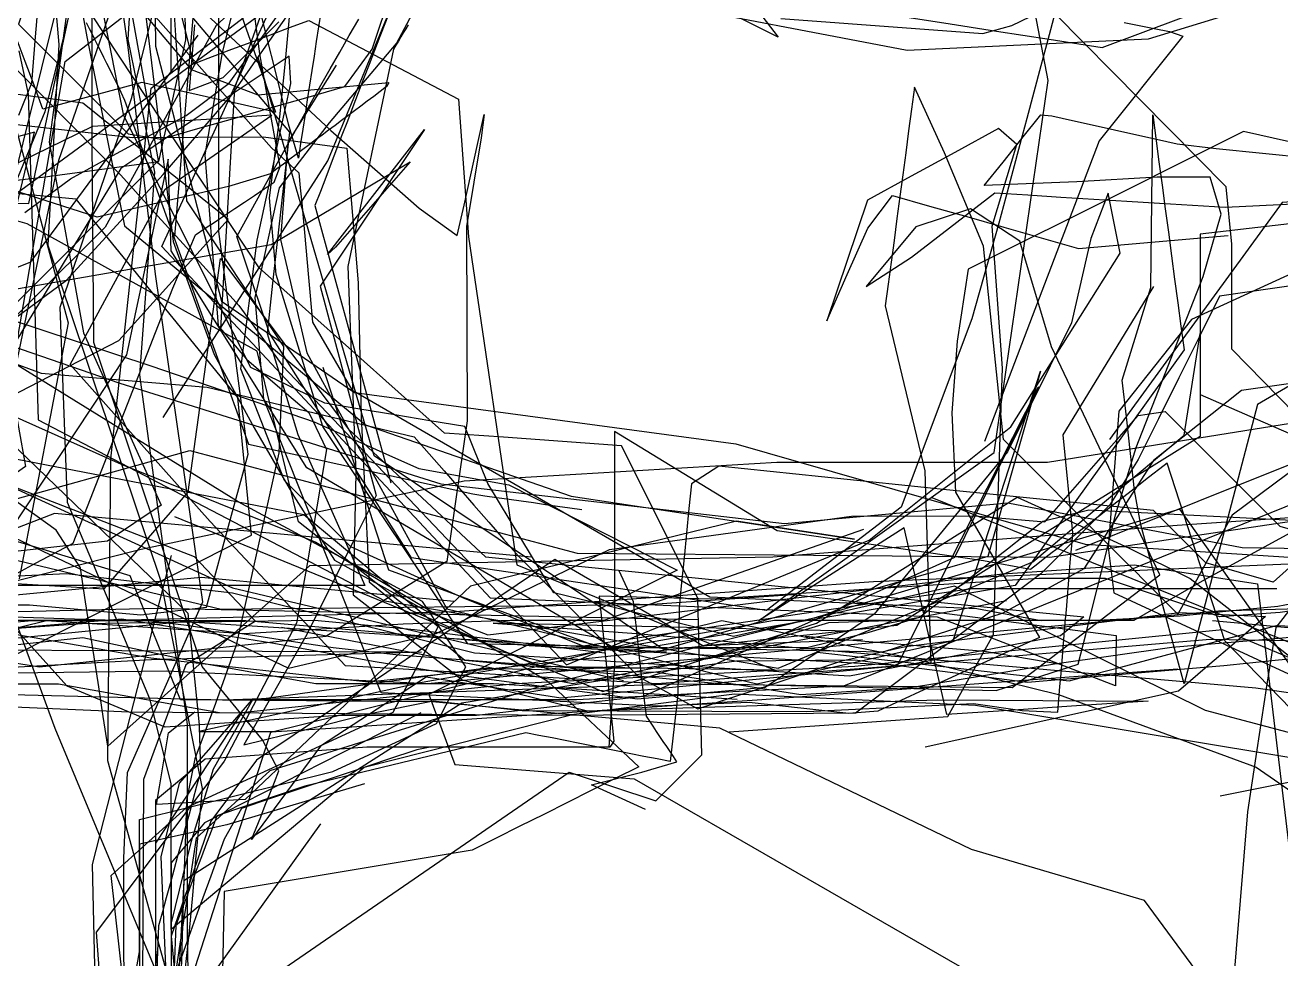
# Model space of a CAD drawing. Header units: metres. Extents: x 30 to 6769, y 117 to 5736.
# Drawn here: x 4340 to 4872, y 1715 to 2111 of the extents above; entities that cross this region are included whole.
import ezdxf

# ---------------------------------------------------------------- set-up
doc = ezdxf.new("R2010")
doc.units = ezdxf.units.M
doc.layers.add('FLOOR_0', color=1, linetype='Continuous')
doc.layers.add('FLOOR_1', color=2, linetype='Continuous')

msp = doc.modelspace()

# ---------------------------------------------------------------- linework, layer by layer
at = {"layer": 'FLOOR_0', "color": 1}
for points in [[(4299.8, 1965.24), (4316.97, 1995.02), (4326.32, 2032.44), (4454.16, 2126.35), (4595.84, 2160.73), (4535.3, 2156.67), (4333.32, 2294.81), (4169.2, 2334.73), (4102.63, 2364.95), (4095.43, 2358.54), (4088.22, 2352.14), (4081.02, 2345.73), (4073.82, 2339.33), (4066.61, 2332.92), (4059.41, 2326.52), (4052.21, 2320.11), (4003.09, 2315.06), (3805.81, 2338.18)], [(4118.2, 2362.41), (4224.71, 2363.63), (4360.19, 2284.09), (4355.15, 2166.75), (4358.83, 2146.51), (4362.51, 2126.27), (4366.19, 2106.03), (4382.18, 2026.02), (4484.28, 1941.63), (4571.47, 1911.55), (4691.47, 1893.2), (4641.47, 1900.9), (4528.74, 1873.29), (4433.34, 1783.03), (4395.69, 1780.82), (4396.96, 1788.43), (4398.22, 1796.03), (4399.49, 1803.63), (4400.76, 1811.23), (4411.88, 1820.18)], [(3666.41, 2329.53), (3842.8, 2223.66), (3928.53, 2173.05), (4116.1, 2114.6), (4150.09, 2083.96), (4254.79, 1992.77), (4322.84, 1950.86), (4380.78, 1925.06), (4463.24, 1891.95), (4561.2, 1833.25), (4600.15, 1796.89), (4590.05, 1791.84), (4579.96, 1786.79), (4569.86, 1781.74), (4559.77, 1776.69), (4549.67, 1771.64), (4539.58, 1766.59), (4529.48, 1761.54), (4424.38, 1744.07), (4421.09, 1586.84)], [(4286.8, 1925.11), (4348.54, 2074.39), (4351.48, 2086.13), (4354.41, 2097.88), (4357.34, 2109.62), (4360.28, 2121.36), (4361.73, 2148.32), (4292.65, 2289.91)], [(4164.86, 1465.77), (4301.57, 1443.4), (4415.39, 1522.53), (4407.16, 1592.22), (4394.74, 1625.8), (4392.52, 1633.58), (4390.29, 1641.36), (4388.07, 1649.13), (4385.85, 1656.91), (4383.63, 1664.69), (4381.85, 1716.23), (4381.85, 1758.19), (4383.36, 1794.4), (4415.39, 1866.76), (4395.27, 2005.46), (4383.65, 2101.66), (4375.15, 2161.12), (4375.15, 2185.84), (4392.52, 2205.53), (4492.62, 2165.52), (4601.17, 2121.97), (4713.79, 2100.34), (4816.11, 2105.17), (4916.76, 2136.1)], [(4329.18, 1986.28), (4396.49, 2053.63), (4378.58, 2153.64)], [(4435.06, 2145.54), (4423.52, 2099.35), (4416.21, 2056.11), (4418.99, 2019.9), (4421.78, 1983.68), (4433.8, 1969.53), (4447, 1958.21), (4460.2, 1946.88), (4467.7, 1931.28), (4463.66, 1907.03), (4459.62, 1882.77), (4455.05, 1857.65), (4424.39, 1799.23), (4415.34, 1787.16), (4406.29, 1775.09), (4397.24, 1763.01), (4388.19, 1750.94), (4379.14, 1738.86), (4370.09, 1726.79), (4377.72, 1623.66)], [(4829.75, 937.45), (4863.54, 1075.72), (4880.6, 1144.01), (4896.84, 1325.3), (4925.08, 1545.28), (4911.67, 1717.77), (4887.57, 1823.75), (4829.33, 1906), (4674.29, 1859.81), (4558.33, 1830.8), (4443.8, 1795.14), (4412.57, 1766.66), (4409.11, 1744.2), (4405.66, 1721.74), (4402.21, 1699.28), (4388.56, 1566.6), (4387.45, 1465.27), (4388.34, 1327.01), (4342.4, 1195.69)], [(4554.74, 1885.63), (4352.5, 1904.16), (4158.81, 1829.38)], [(4694.93, 1850.56), (4627.24, 1848.09), (4606.33, 1860.3), (4585.42, 1872.5), (4564.51, 1884.7), (4438.11, 1799.63), (4418.78, 1773.85), (4401.97, 1725.09), (4412.1, 1617.01), (4463.1, 1571.06), (4587.51, 1538.43), (4627.39, 1527.96), (4632.95, 1525.17), (4638.52, 1522.39), (4644.08, 1519.61), (4649.65, 1516.82), (4655.21, 1514.04), (4660.78, 1511.25), (4666.34, 1508.47), (4671.91, 1505.68), (4696.76, 1491.6)], [(4892.9, 1865.25), (4871.9, 1862.22), (4846.36, 1860.44), (4838.27, 1863.14), (4830.18, 1865.84), (4822.08, 1868.54), (4813.99, 1871.24), (4805.89, 1873.94), (4797.8, 1876.63), (4769.66, 1876.55), (4630.72, 1867.87), (4583.35, 1869.17), (4584.03, 1862.35), (4584.71, 1855.53), (4585.4, 1848.71), (4586.08, 1841.89), (4586.76, 1835.06), (4587.44, 1828.24), (4588.12, 1821.42), (4588.81, 1814.6), (4589.49, 1807.77), (4587.74, 1805.11), (4584.43, 1805.11), (4581.13, 1805.11), (4577.82, 1805.11), (4574.51, 1805.11), (4571.21, 1805.11), (4567.9, 1805.11), (4564.6, 1805.11), (4561.29, 1805.11), (4557.98, 1805.11), (4554.68, 1805.11), (4551.37, 1805.11), (4548.07, 1805.11), (4544.76, 1805.11), (4541.45, 1805.11), (4538.15, 1805.11), (4534.84, 1805.11), (4531.54, 1805.11), (4528.23, 1805.11), (4524.92, 1805.11), (4521.62, 1805.11), (4518.31, 1805.11), (4515.01, 1805.11), (4511.7, 1805.11), (4505.97, 1804.01), (4493.59, 1799.88), (4481.21, 1795.75), (4468.84, 1791.62), (4456.46, 1787.5), (4444.08, 1783.37), (4431.7, 1779.24), (4424.43, 1766.24), (4418.71, 1750.53), (4413, 1734.81), (4407.29, 1719.09), (4401.92, 1704.31)]]:
    msp.add_lwpolyline(points, dxfattribs=at)
at = {"layer": 'FLOOR_0', "color": 2}
for points in [[(3538.58, 2341.9), (3748.6, 2327.51), (3876.33, 2263.52), (3948.53, 2222.2), (4021.75, 2146.53), (4069.86, 2097.13), (4100.72, 2077.74), (4128.26, 2065.49), (4204.14, 2029.05), (4393.73, 1966.59), (4462.52, 1942.95), (4473.6, 1938.02), (4484.68, 1933.1), (4495.76, 1928.17), (4506.84, 1923.25), (4544.94, 1916.28), (4616.34, 1880.07), (4511.13, 1827.53), (4522.18, 1797.88), (4598.12, 1791.69), (4790.99, 1680.85)], [(4316.63, 2339.05), (4381.81, 2254.89), (4385.82, 2141.57), (4383.62, 2104.94), (4387.36, 2086.2), (4391.11, 2067.45), (4394.86, 2048.71), (4388.54, 1962.84), (4408.68, 1814.74), (4408.68, 1780.8), (4408.68, 1767.5), (4408.68, 1754.2), (4408.68, 1740.9), (4408.68, 1727.6), (4410.31, 1627.72)], [(3615.63, 2328.48), (3772.47, 2304.31), (3868.6, 2219.72), (3914.88, 2199.14), (4032.39, 2184.74), (4155.66, 2241.18), (4285.98, 2301.64), (4361.11, 2277.28), (4386.63, 2152.21), (4402.78, 2019.29), (4420.15, 1971.5), (4437.09, 1940.43), (4453.97, 1911.46), (4471.17, 1884.44), (4490.91, 1873.47), (4510.65, 1862.5), (4536.06, 1852.69), (4662.99, 1868), (4754.29, 1878.61), (4810.13, 1882.44), (4862.24, 1874.35), (4878.13, 1742.07)], [(4882.41, 1850), (4842.23, 1850.82), (4699.93, 1838.66), (4567.08, 1825.88), (4510, 1834.87), (4465.13, 1805.61), (4435.97, 1766.01), (4437.91, 1770.86), (4439.85, 1775.71), (4441.79, 1780.57), (4443.73, 1785.42), (4445.67, 1790.28), (4447.61, 1795.13), (4440.64, 1808.34), (4415.1, 1839.31), (4369.2, 1976.53), (4368.44, 2061.77), (4368.44, 2121.35), (4368.44, 2160.96)], [(4323.22, 1997.59), (4355.03, 2124.79)], [(4365.94, 2112.06), (4367.16, 2109.61), (4368.39, 2107.16), (4369.61, 2104.71), (4370.84, 2102.26), (4372.06, 2099.81), (4373.29, 2097.36), (4374.51, 2094.91), (4375.74, 2092.46), (4376.96, 2090.01), (4378.18, 2087.55), (4379.41, 2085.1), (4380.63, 2082.65), (4382.08, 2079.19), (4434.65, 1933.45), (4529.69, 1912.43), (4534.83, 1911.69), (4539.97, 1910.96), (4545.11, 1910.22), (4550.25, 1909.49), (4555.39, 1908.75), (4560.53, 1908.02), (4565.68, 1907.28), (4570.82, 1906.55), (4575.96, 1905.81)], [(4257.45, 1996.54), (4346.78, 1963.57), (4417.23, 1957.6), (4504.95, 1936.58), (4511.26, 1929.37), (4517.57, 1922.16), (4523.88, 1914.95), (4530.18, 1907.73), (4536.49, 1900.52), (4542.8, 1893.31), (4549.11, 1886.1), (4600.1, 1835.02), (4625.06, 1821.36), (4637.26, 1825.43), (4649.47, 1829.5), (4661.67, 1833.57), (4673.87, 1837.64), (4686.07, 1841.71), (4713.07, 1847.84), (4829.2, 1862.25), (4865.6, 1860.5), (4853.34, 1849.99), (4841.07, 1839.47), (4828.81, 1828.95), (4721.41, 1805.11)], [(5028.52, 1934.42), (5008.58, 1886.7), (4995.94, 1863.52), (4983.31, 1840.34), (4952.32, 1805.53), (4846.41, 1784.4)], [(4401.97, 1886.3), (4368.44, 1755.41), (4369.86, 1694.12), (4371.98, 1668.67), (4374.1, 1643.23), (4440.13, 1565.12), (4548.51, 1546.31), (4589.35, 1499.74), (4573.96, 1506.85), (4558.56, 1513.96), (4543.17, 1521.07), (4527.78, 1528.18), (4512.38, 1535.28), (4449.55, 1550.53), (4400.59, 1570.75), (4398.55, 1561.58), (4396.52, 1552.41), (4394.48, 1543.24), (4392.44, 1534.07), (4390.4, 1524.9), (4385.77, 1499.83)], [(4602.87, 1778.83), (4580.06, 1789.27), (4601.42, 1794.61), (4616.17, 1799.02), (4614.74, 1801.16), (4613.32, 1803.3), (4611.89, 1805.44), (4610.46, 1807.58), (4609.04, 1809.72), (4607.61, 1811.86), (4606.19, 1814), (4604.76, 1816.14), (4603.34, 1818.28), (4601.95, 1829.47), (4600.57, 1841.88), (4599.2, 1854.28), (4597.82, 1866.69), (4591.82, 1879.85)], [(4897.55, 1869.82), (4870.84, 1864.77), (4850.2, 1862.7), (4829.55, 1860.64), (4794.52, 1858.79), (4657.57, 1858.79), (4508.25, 1832.52), (4413.69, 1811.82), (4424.59, 1811.82), (4435.5, 1811.82), (4446.4, 1811.82), (4474.22, 1813.51), (4650.2, 1825.24), (4828.52, 1838.28)], [(4465.18, 1772.76), (4401.97, 1684.57)]]:
    msp.add_lwpolyline(points, dxfattribs=at)
at = {"layer": 'FLOOR_0', "color": 3}
for points in [[(4289.76, 2342.95), (4389.56, 2251.65), (4404.52, 2154.25), (4414.46, 2155.16), (4424.4, 2156.06), (4434.35, 2156.97), (4444.29, 2157.87), (4454.23, 2158.78), (4464.18, 2159.68), (4474.12, 2160.58), (4450.77, 2138.02), (4420.92, 2110.87), (4373.91, 2025.45), (4245.2, 1897.36)], [(4156.8, 2284.68), (4155.09, 2316.24), (4156.85, 2289.89), (4158.61, 2263.55), (4160.36, 2237.2), (4160.54, 2155.31), (4229.59, 2011.13), (4380.16, 1959.28), (4516.18, 1916.77), (4661.82, 1899.88), (4756.51, 1908.62), (4855.8, 1889.69), (4962.43, 1888)], [(4309.9, 2257.44), (4349.37, 2161.55), (4351, 2141.98), (4352.63, 2122.42), (4354.26, 2102.85), (4349.59, 2017.8), (4397.36, 1875.84), (4415.02, 1787.64), (4413.65, 1772.58), (4412.28, 1757.52), (4410.91, 1742.45), (4409.54, 1727.39), (4403.65, 1672.61)], [(4411.81, 2111.05), (4409.5, 2083.33), (4423.95, 2088.78), (4447.6, 2112.45)], [(4302.9, 1948.33), (4352.6, 1813.27), (4405.85, 1685.33)], [(4191.73, 1839.23), (4389.23, 1888.99), (4526.02, 1917.92), (4658.63, 1925.89), (4720.26, 1925.89), (4729.1, 1925.89), (4737.94, 1925.89), (4746.78, 1925.89), (4755.62, 1925.89), (4764.45, 1925.89), (4773.29, 1925.89), (4902.67, 1946.63)], [(4401.97, 1659.34), (4397.7, 1758.76), (4405.39, 1789.85), (4420.78, 1807.44), (4436.16, 1825.03), (4534.33, 1838.66), (4607.84, 1836.91), (4638.27, 1832.23), (4668.69, 1827.54), (4716.03, 1830.64), (4776.29, 1840.4), (4825.96, 1847.5), (4879.52, 1852.08)]]:
    msp.add_lwpolyline(points, dxfattribs=at)
at = {"layer": 'FLOOR_0', "color": 4}
for points in [[(4296.68, 2332.62), (4393.12, 2292.65), (4395.27, 2102.15), (4423.31, 1994.14), (4479.58, 1955.45), (4641.18, 1933.58), (4789.16, 1891.16), (4875.69, 1885.63)], [(4403.44, 2021.55), (4414.58, 2154.81)], [(4359.09, 2127.45), (4356.15, 2105.43), (4353.22, 2083.41), (4350.28, 2061.39), (4364.83, 1980.61), (4397.69, 1907.62), (4374.9, 1892.39), (4254.89, 1879.03)], [(4642.44, 2127.79), (4659.14, 2105.89), (4638.58, 2116.18)], [(4329.53, 1896.73), (4451.7, 1838.66), (4514.26, 1853.31), (4587.7, 1888.91), (4690.26, 1902.96), (4742.38, 1903.12), (4772.16, 1900.57), (4780.05, 1909.6), (4787.95, 1918.62), (4795.84, 1927.65), (4803.74, 1936.67), (4811.63, 1945.7), (4823.15, 1947.35), (4847.4, 1923.09), (4871.65, 1898.83), (4892.81, 1892.71)], [(4179.22, 1678.83), (4183.77, 1760.39), (4152.43, 1779.99), (4143.75, 1785.41), (4168.69, 1769.82), (4211.39, 1806.21), (4333.28, 1916.23), (4411.6, 1885.87), (4437.7, 1858.48), (4408.09, 1839.97), (4390.21, 1791.49), (4389.75, 1704.61)], [(5018.25, 1343.24), (4969.94, 1488.68), (5040.03, 1598.68), (5032.83, 1713.32), (4916.9, 1832.86), (4724.34, 1910.84)], [(4401.97, 1680.15), (4444.2, 1811.55), (4635.24, 1858.79), (4713.76, 1843.33), (4777.89, 1827.42), (4861.72, 1796.71), (4988.43, 1709.17)], [(4915.51, 1826.43), (4847.47, 1854.8), (4691.58, 1839.27), (4547.77, 1831.95), (4431.72, 1819.7), (4395.27, 1764.52), (4395.27, 1717.92), (4395.27, 1681.27)]]:
    msp.add_lwpolyline(points, dxfattribs=at)
at = {"layer": 'FLOOR_0', "color": 6}
for points in [[(4226.3, 2314.56), (4356.82, 2302.21), (4512.4, 2202.7), (4545.88, 2153.08), (4555.34, 2150.17), (4564.79, 2147.25), (4574.25, 2144.34), (4583.71, 2141.43), (4593.16, 2138.52), (4602.62, 2135.61), (4612.07, 2132.7), (4621.53, 2129.79), (4635.85, 2126.28), (4691.6, 2117.7), (4729.29, 2111.9), (4751.66, 2108.46), (4774.04, 2105.01), (4796.42, 2101.57), (4864.76, 2127.19), (4895.48, 2135.98)], [(4427.97, 1696.43), (4570.58, 1794.57), (4607.3, 1782.41), (4613.79, 1788.9), (4620.28, 1795.4), (4626.78, 1801.89), (4625.14, 1868.28), (4592.76, 1932.86), (4567.73, 1934.65), (4542.71, 1936.44), (4517.68, 1938.23), (4439.18, 2008.17), (4356.22, 2133.79)], [(4420.51, 1636.45), (4375.15, 1799.36), (4376.39, 1927.36), (4393.49, 2084.35), (4441.35, 2120.84)], [(4660.26, 2113.76), (4745.82, 2107.5), (4758.2, 2110.8), (4766, 2114.7)], [(4963.93, 1976.78), (4869.95, 1855.88), (4865.96, 1829.97), (4861.98, 1804.06), (4858.01, 1777.75), (4850.14, 1682.19), (4821.31, 1649.73), (4755.31, 1581.58), (4668.79, 1507.38), (4587.4, 1471.61), (4561.86, 1420.52), (4541.57, 1369.97), (4526.19, 1319.95), (4615.05, 1215.41)], [(4993.55, 1955.28), (4861.26, 1901.69), (4686.84, 1831.03), (4573.75, 1825.24), (4436.33, 1825.24), (4419.76, 1795.86), (4410.22, 1764.84), (4401.97, 1730.78), (4401.97, 1677.19), (4398.2, 1628.15), (4390.77, 1583.52), (4406.58, 1421.62), (4448.83, 1288.62), (4476.29, 1181.84), (4478.52, 1157.31), (4480.74, 1132.77), (4482.7, 1116.48), (4483.75, 1127.04), (4484.81, 1137.61), (4485.87, 1148.17), (4486.92, 1158.73), (4487.98, 1169.29), (4489.03, 1179.86), (4467.72, 1306.18)], [(4321.02, 1946.59), (4409.03, 1861.98), (4413.77, 1814.6), (4414.33, 1794.51), (4412.71, 1788.6), (4411.1, 1782.69), (4409.49, 1776.78), (4407.88, 1770.87), (4406.27, 1764.95), (4404.66, 1759.04), (4403.05, 1753.13), (4401.43, 1747.22), (4399.82, 1741.31), (4398.21, 1735.4), (4396.6, 1729.48), (4395.27, 1696.57)], [(4918.53, 1778.07), (4848.4, 1850.2), (4823.94, 1925.46), (4820.89, 1923.1), (4817.85, 1920.73), (4814.81, 1918.36), (4811.76, 1915.99), (4808.72, 1913.62), (4805.68, 1911.26), (4802.63, 1908.89), (4799.59, 1906.52), (4796.55, 1904.15), (4793.51, 1901.78), (4790.46, 1899.42), (4787.42, 1897.05), (4784.38, 1894.68), (4781.33, 1892.31), (4778.29, 1889.94), (4775.25, 1887.58), (4772.2, 1885.21), (4769.16, 1882.84), (4766.12, 1880.47), (4746.14, 1884.06), (4658.77, 1896.83), (4589.75, 1938.84), (4589.75, 1936.43), (4589.75, 1934.03), (4589.75, 1931.62), (4589.75, 1929.21), (4589.75, 1926.8), (4589.75, 1924.39), (4589.75, 1921.98), (4589.75, 1919.57), (4589.75, 1917.16), (4589.75, 1914.75), (4589.75, 1912.35), (4589.75, 1909.94), (4589.75, 1907.53), (4589.75, 1905.12), (4589.75, 1902.71), (4589.75, 1900.3), (4589.75, 1897.89), (4589.75, 1895.48), (4589.75, 1893.07), (4589.75, 1890.67), (4589.75, 1888.26), (4589.75, 1885.85), (4589.75, 1883.44), (4589.75, 1881.03), (4589.75, 1878.62), (4589.75, 1876.21), (4589.75, 1873.8), (4589.75, 1871.39), (4589.75, 1868.99), (4589.75, 1866.58), (4589.75, 1840.28), (4587.4, 1805.11), (4577.14, 1805.11), (4566.88, 1805.11), (4556.62, 1805.11), (4546.35, 1805.11), (4536.09, 1805.11), (4525.83, 1805.11), (4515.57, 1805.11), (4505.3, 1805.11), (4495.04, 1805.11), (4484.78, 1805.11), (4416.37, 1800.03), (4395.27, 1782.56), (4395.27, 1761.52), (4395.27, 1740.48), (4395.27, 1719.44), (4401.88, 1658.21)], [(4403.33, 1902.8), (4584.77, 1828.81), (4675.39, 1857.63), (4760.46, 1911.08), (4784.19, 1900.29), (4807.91, 1889.51), (4833.73, 1876.61), (4983.96, 1759.13)], [(4778.97, 1840.23), (4746.54, 1845.72), (4741.47, 1846.14), (4736.41, 1846.56), (4731.34, 1846.99), (4726.27, 1847.41), (4721.2, 1847.83), (4716.14, 1848.25), (4711.07, 1848.68), (4706, 1849.1), (4700.93, 1849.52), (4695.87, 1849.94), (4690.8, 1850.37), (4685.73, 1850.79), (4680.66, 1851.21), (4675.6, 1851.63), (4670.53, 1852.06)], [(4483.88, 1789.58), (4425.52, 1772.25), (4388.56, 1764.09), (4388.56, 1747.33), (4388.56, 1730.58), (4388.56, 1713.82), (4388.66, 1696.46), (4391.07, 1665.08), (4393.48, 1633.7), (4403.53, 1608.46), (4435.17, 1600.55), (4466.8, 1592.63), (4523.43, 1569.19), (4671.79, 1518.31)]]:
    msp.add_lwpolyline(points, dxfattribs=at)
at = {"layer": 'FLOOR_0', "color": 5}
for points in [[(4229.22, 1880.54), (4409.85, 1930.79), (4573.97, 1887.33), (4774.21, 1885.63), (4972.47, 1915.13), (4981.19, 2024.34), (4980, 2023.37), (5076.96, 1992.99), (5145.15, 2046.66), (5219.81, 2078.44), (5341.87, 2160.4), (5360.82, 2154.08), (5379.76, 2147.76), (5514, 2090.16), (5692.71, 2068.95), (5857.97, 2066.89), (5986.03, 2103.54), (6011.43, 2164.52), (6133.17, 2273.95), (6189.53, 2222.27), (6226.14, 2078.1), (6232.3, 1868.1), (6116.37, 1730.69)], [(4942.47, 1793.6), (4840.19, 1820.74), (4733.91, 1873.32), (4640.14, 1852.08), (4564.06, 1870.51), (4536.1, 1916.8), (4526.35, 1940.93), (4511.53, 1943.41), (4496.7, 1945.88), (4481.88, 1948.35), (4467.05, 1950.82), (4435.72, 1966), (4381.85, 2072.62), (4354.8, 2208.61)], [(4375.98, 1648.26), (4388.56, 1718.46), (4388.56, 1774.58), (4470.45, 1794.92), (4514.39, 1815.22), (4526.79, 1839.21), (4508.4, 1866.82), (4430.29, 1909.06), (4335.09, 1967.94), (4357.03, 2095.64), (4420.26, 2144.67), (4451.9, 2151.7), (4569.55, 2191.59), (4722.7, 2173.28), (4854.69, 2134.31), (4848.05, 2142.62), (4837.77, 2151.61), (4827.5, 2160.61), (4817.22, 2169.6), (4806.95, 2178.6), (4644.28, 2180.86)], [(4900.2, 1796.67), (4742.77, 1822.8), (4640.63, 1827.61), (4572.62, 1819.03), (4483.71, 1796.58), (4401.97, 1727.89), (4401.97, 1740.28), (4401.97, 1752.66), (4401.97, 1765.05), (4401.97, 1777.43), (4401.97, 1789.81), (4392.88, 1825.7), (4358.05, 1908.85), (4354.88, 1991.5), (4385.22, 2080.27), (4394.72, 2118.28), (4514.96, 2151.45), (4694.14, 2154.76), (4753.48, 2176.13), (4832.77, 2161.24), (4899.01, 2167.7)], [(4423.38, 1543.56), (4383.07, 1691.69), (4376.54, 1750.87), (4408.48, 1779.67), (4496.04, 1819.95), (4515.08, 1856.19), (4486.62, 1879.92), (4458.16, 1903.64), (4308.03, 1932.57), (4211.75, 2022), (4167.27, 2061.55), (4063.46, 2094.78), (3964.25, 2084.14), (3821.87, 1962.87), (3845.85, 1871.43), (3962.54, 1794.85)], [(5071.65, 2058.08), (4990.04, 1910.08), (4828.28, 1899.05), (4656.94, 1885.63), (4460.6, 1881.96), (4375.06, 1805.66), (4373.13, 1818.22), (4371.2, 1830.79), (4369.27, 1843.36), (4367.33, 1855.92), (4365.4, 1868.49), (4363.47, 1881.06), (4353.26, 1897.05), (4279.15, 1950.14), (4208.71, 2037.91)], [(4855.41, 1684.46), (4814.35, 1740.21), (4741.06, 1761.77), (4634.46, 1813.24), (4576.69, 1818.5), (4555.16, 1820.46), (4533.85, 1822.4), (4512.53, 1824.33), (4405.81, 1825.24), (4384.48, 1877.74), (4295.28, 1904.66), (4212.87, 1839.13), (4170.81, 1799.09), (4137.83, 1787.09), (4077.57, 1778.27), (3913.22, 1783.67), (3860.83, 1759.3), (3832.33, 1679.68)]]:
    msp.add_lwpolyline(points, dxfattribs=at)
at = {"layer": 'FLOOR_0', "color": 7}
for points in [[(4277.21, 1898.5), (4423.05, 1863.58), (4603.74, 1865.59), (4665.31, 1869.77), (4692.6, 1866.74), (4802.39, 1852.41), (4802.02, 1831.15), (4726.65, 1860.29), (4537.17, 1868.32), (4397.94, 2017.17), (4481.98, 2201.46), (4464.44, 2219.02), (4446.89, 2236.57), (4338.11, 2276.5)], [(4401.97, 2091.44), (4401.97, 2122.25), (4402.44, 2126.87), (4403.19, 2115.58), (4403.95, 2104.29), (4404.7, 2093), (4405.45, 2081.71), (4406.2, 2070.42), (4406.95, 2059.12), (4407.71, 2047.83), (4408.46, 2036.54), (4449.47, 1974.94), (4447.55, 1929.81), (4438.52, 1889.12), (4429.48, 1848.44), (4420.68, 1823.71), (4411.9, 1800.28), (4408.39, 1782.58), (4407.93, 1768.2), (4407.47, 1753.81), (4407.01, 1739.43), (4406.55, 1725.05), (4406.09, 1710.66)], [(4219.11, 2037.81), (4341.62, 2035.49), (4358.49, 2114.8)], [(4920.9, 1921.71), (4868.87, 1875), (4840.35, 1883.18), (4818.13, 1905.4), (4731.83, 1913.99), (4633.96, 1924.25), (4622.37, 1916.73), (4621.33, 1906.29), (4620.28, 1895.84), (4619.24, 1885.39), (4618.19, 1874.94), (4617.15, 1864.5), (4616.58, 1827.5), (4613.37, 1799.04), (4607.81, 1800.16), (4602.25, 1801.27), (4596.69, 1802.38), (4591.13, 1803.49), (4585.57, 1804.61), (4580, 1805.72), (4574.44, 1806.83), (4568.88, 1807.95), (4563.32, 1809.06), (4557.76, 1810.17), (4552.2, 1811.28), (4458.6, 1788.71), (4421.29, 1776.13), (4419.11, 1770.32), (4416.93, 1764.51), (4414.76, 1758.7), (4412.58, 1752.89), (4410.4, 1747.08), (4408.22, 1741.27), (4406.05, 1735.46), (4403.87, 1729.65), (4403.25, 1711.85)], [(4883.47, 1899.87), (4839.82, 1876.05), (4809.82, 1858.79), (4805.58, 1858.79), (4801.34, 1858.79), (4797.11, 1858.79), (4792.87, 1858.79), (4788.63, 1858.79), (4784.39, 1858.79), (4780.15, 1858.79), (4775.91, 1858.79), (4771.67, 1858.79), (4767.43, 1858.79), (4763.19, 1858.79), (4758.95, 1858.79), (4754.71, 1858.79), (4750.47, 1858.79), (4746.23, 1858.79), (4741.99, 1858.79), (4737.75, 1858.79), (4703.18, 1858.79), (4664.99, 1858.79)], [(4891.59, 1844.03), (4869.79, 1841.85), (4847.98, 1839.67), (4764.76, 1832.56), (4691.59, 1842.08), (4641.51, 1841.54), (4600.07, 1836.01), (4525.13, 1823.85), (4407.3, 1748.6), (4403.17, 1672.85)], [(4507.75, 1819.73), (4416.05, 1773.07), (4401.97, 1756.12), (4401.97, 1745.48), (4401.97, 1734.85), (4401.97, 1724.22), (4401.97, 1713.58)]]:
    msp.add_lwpolyline(points, dxfattribs=at)
at = {"layer": 'FLOOR_1', "color": 7}
for points in [[(4325.67, 2547.99), (4352.46, 2368.71), (4382.64, 2259.96), (4422.98, 2139.99), (4446.07, 2074.14), (4437.99, 2075.93), (4429.9, 2077.73), (4421.82, 2079.53), (4413.74, 2081.33), (4405.66, 2083.12), (4397.58, 2084.92), (4389.5, 2086.72), (4347.61, 2075.41), (4343.82, 2085.5), (4340.04, 2095.6), (4336.25, 2105.7)], [(4336.93, 1878.98), (4344.74, 1883.18), (4352.55, 1887.39), (4360.36, 1891.6), (4402.63, 1999.65), (4412.18, 2022.16), (4416.35, 2024.94), (4420.52, 2027.72), (4424.69, 2030.5), (4428.86, 2033.28), (4433.03, 2036.07), (4437.2, 2038.85), (4441.37, 2041.63), (4445.53, 2044.41), (4448.1, 2051.15), (4443.78, 2074.96), (4439.45, 2098.77), (4435.96, 2125.53), (4441.17, 2182.84), (4412.05, 2286.52), (4374.83, 2335.5), (4331.94, 2394.8)], [(4325.02, 2108.11), (4358.26, 1984.84), (4337.5, 1876.42)], [(4328.53, 1827.61), (4424.37, 1825.24), (4613.91, 1831.95), (4758.31, 1830.38), (4820.89, 1878.15), (4774.97, 1974.71), (4761.56, 2019.44), (4740.67, 2033.25), (4717.43, 2025.5), (4696.42, 2000.27), (4715.67, 2012.69), (4750.93, 2039.94), (4764.9, 2039.07), (4778.87, 2038.19), (4792.84, 2037.32), (4806.82, 2036.45), (4820.79, 2035.57), (4834.76, 2034.7), (4848.73, 2033.83), (4909.18, 2036.9)], [(4611.79, 1845.37), (4406.94, 1858.21), (4208.05, 1838.66), (4005.67, 1831.95)]]:
    msp.add_lwpolyline(points, dxfattribs=at)
at = {"layer": 'FLOOR_1', "color": 5}
for points in [[(4805.22, 2331.71), (4910.38, 2338.9), (5055.31, 2335.62), (5176.09, 2353.81), (5240.06, 2383.1), (5259.61, 2446.68), (5268.43, 2460.3), (5276.8, 2471.8), (5285.16, 2483.31), (5293.53, 2494.82), (5301.89, 2506.33), (5310.26, 2517.84), (5323.85, 2509.59), (5341.78, 2484.92), (5359.71, 2460.26), (5367.71, 2419.49), (5367.71, 2365.78), (5365.85, 2226.77), (5326.73, 2100.15), (5172.47, 2026.54), (5015.11, 2046.01), (4872.75, 2035.9), (4799.53, 1935.43)], [(4451.1, 2409.92), (4403.66, 2266.1), (4365.08, 2174.14), (4354.31, 2152.58), (4343.53, 2131.02), (4337.23, 2111.44), (4348.86, 2099.8), (4360.5, 2088.16), (4372.13, 2076.52), (4383.76, 2064.89), (4397.7, 2062.7), (4413.27, 2067.15), (4428.84, 2071.6), (4444.4, 2076.05), (4459.97, 2080.5), (4475.53, 2084.95), (4487.08, 2100.81), (4495.4, 2125.81), (4508.01, 2174.53)], [(4231.91, 2033.25), (4347.4, 2046.66), (4396.71, 2053.18), (4399, 2063.48), (4401.29, 2073.79), (4403.58, 2084.09), (4405.87, 2094.4), (4408.16, 2104.7), (4404.85, 2220.08), (4338.98, 2381.91)], [(4641.83, 1825.35), (4538.51, 1831.95), (4500.87, 1831.95), (4463.22, 1831.95), (4415.16, 1840.63), (4364.46, 1851.49), (4309.08, 1845.5), (4253.99, 1839.32), (4229.33, 1876.33), (4145.45, 1956.36), (4106.89, 2064.46), (4108.47, 2072.61), (4110.1, 2078.57), (4111.72, 2084.54), (4113.35, 2090.51), (4114.98, 2096.48), (4116.6, 2102.44), (4118.23, 2108.41), (4119.86, 2114.38), (4121.48, 2120.34), (4123.11, 2126.31), (4124.74, 2132.28), (4126.36, 2138.25), (4158.24, 2284.09)], [(4251.8, 1865.5), (4341.9, 1865.47), (4389.09, 1861.18), (4416.95, 1864.52), (4420.48, 1877.47), (4424.01, 1890.42), (4427.54, 1903.37), (4431.07, 1916.31), (4434.6, 1929.26), (4422.09, 2023.6), (4422.09, 2047.5), (4422.09, 2071.41), (4422.09, 2095.31), (4422.09, 2119.21), (4384.1, 2208.97), (4261.83, 2287.87)], [(5291.21, 2219.64), (5262.53, 2133.56), (5143.77, 2057.91), (5087.06, 2046.66), (5054.34, 2046.66), (4953.33, 2036.53), (4873.44, 2026.54), (4837.89, 2022.46), (4837.89, 2017.24), (4837.89, 2012.01), (4837.89, 2006.79), (4837.89, 2001.56), (4837.89, 1996.33), (4837.89, 1991.11), (4837.89, 1985.88), (4837.89, 1980.66), (4837.89, 1975.43), (4837.89, 1970.2), (4837.89, 1964.98), (4837.89, 1959.75), (4837.89, 1954.53), (4942.94, 1908.74)], [(4398.54, 1944.8), (4468.28, 2053.46), (4494.97, 2118.15), (4492.68, 2112.18), (4490.38, 2106.21), (4488.08, 2100.24), (4485.79, 2094.27), (4483.49, 2088.29), (4481.2, 2082.32), (4478.9, 2076.35), (4476.61, 2070.38), (4474.31, 2064.41), (4472.02, 2058.44), (4469.72, 2052.47), (4467.43, 2046.5), (4465.13, 2040.53), (4462.83, 2034.55), (4495, 1917.16)], [(4904.97, 1919.17), (4851.31, 1973.7), (4851.31, 1995.93), (4851.31, 2018.16), (4848.94, 2042.54), (4776.32, 2115.9), (4773.36, 2104.8), (4770.4, 2093.69), (4767.44, 2082.58), (4764.48, 2071.48), (4761.52, 2060.37), (4758.56, 2049.27), (4755.6, 2038.16), (4752.64, 2027.06), (4741.24, 1986.65), (4711.2, 1906.85), (4654.17, 1863.04), (4503.71, 1885.33), (4443.56, 1980.45), (4429.68, 2021.42), (4444.21, 2047.58), (4458.74, 2073.75), (4465.35, 2085.5), (4469.36, 2092.51), (4473.36, 2099.53), (4477.37, 2106.55), (4481.38, 2113.56)], [(4328.62, 2099.92), (4380.57, 2047.41), (4393.09, 2033.63), (4405.61, 2019.85), (4418.13, 2006.07), (4430.65, 1992.29), (4449.21, 1966.55), (4569.38, 1840.1), (4697.64, 1892.8), (4757.72, 1940.89), (4804.1, 2014.43), (4799.03, 2039.81), (4791.65, 2020.63), (4783.42, 1984.96), (4756.29, 1930.22), (4699.77, 1861.5), (4653.66, 1830.44), (4599.58, 1825.52), (4528.1, 1835.01), (4488.36, 1841.24), (4466.44, 1845.23), (4444.52, 1849.22), (4381.03, 1859.43), (4291.76, 1851.9)], [(4262.11, 1916.75), (4379.68, 1977.39), (4426.1, 2028.7), (4421.36, 2032.49), (4416.63, 2036.28), (4411.89, 2040.07), (4407.16, 2043.85), (4402.43, 2047.64), (4397.69, 2051.43), (4392.96, 2055.22), (4388.22, 2059.01), (4383.49, 2062.8), (4378.75, 2066.59), (4374.02, 2070.38), (4369.28, 2074.17), (4364.55, 2077.96), (4246.94, 2093.63)], [(4939.97, 1950.44), (4785.19, 1888.5)], [(4585.6, 1845.01), (4505.06, 1854.9), (4462.67, 1858.76), (4364.17, 1857.43), (4214.1, 1846.71)], [(4675.68, 1845.37), (4782.38, 1833.24), (4793.38, 1836.18), (4804.37, 1839.11), (4815.37, 1842.04), (4826.37, 1844.98), (4837.36, 1847.91), (4848.36, 1850.85), (4859.35, 1853.78), (4870.35, 1856.71), (4916.99, 1854.9), (5075.51, 1815.59)]]:
    msp.add_lwpolyline(points, dxfattribs=at)
at = {"layer": 'FLOOR_1', "color": 1}
for points in [[(4339.96, 2031.59), (4359.29, 2045.94), (4375.64, 2054.86), (4391.99, 2063.78), (4408.34, 2072.71), (4426.54, 2086.45), (4454.59, 2125.73), (4409.68, 2271.25), (4318.29, 2416.95)], [(4331.24, 2305.86), (4392.16, 2170.82), (4411.35, 2094.63), (4419.5, 2097.69), (4427.65, 2100.75), (4435.8, 2103.81), (4443.95, 2106.87), (4452.1, 2109.92), (4460.25, 2112.98), (4523.69, 2079.6), (4527.85, 2021.33), (4548.46, 1882.34), (4657.91, 1837.78), (4557.76, 1839.39), (4503.39, 1863.2), (4455.87, 1900.54), (4438.32, 1972.94), (4340.85, 2026.76), (4333, 2029.12)], [(4502.35, 2111.16), (4501.32, 2109.44), (4500.28, 2107.71), (4499.25, 2105.98), (4498.21, 2104.26), (4497.18, 2102.53), (4496.14, 2100.81), (4476.75, 2008.77), (4480.18, 1921.01), (4479.05, 1869.64), (4502.12, 1851.69), (4525.19, 1833.73), (4578.39, 1820.54), (4726.61, 1825.24), (4815.97, 1824.67), (4787.5, 1822.77), (4759.03, 1820.87), (4730.55, 1818.98), (4712.52, 1898.13), (4650.75, 1858.7), (4750.73, 1929.96), (4773.54, 2087.51), (4767.36, 2119.83)], [(4805.72, 2112.15), (4812.11, 2110.87), (4818.51, 2109.59), (4824.9, 2108.31), (4830.59, 2106.31), (4795.2, 2062.05), (4746.54, 1934.67)], [(4638.34, 1811.7), (4731.09, 1818.09), (4750.45, 1852.95), (4754.18, 1965.69), (4749.83, 2025.82), (4760.22, 2060.48), (4752.55, 2067.19), (4734.02, 2057.07), (4715.48, 2046.96), (4696.95, 2036.84), (4679.7, 1985.77), (4688.41, 2005.4), (4697.13, 2025.02), (4707.53, 2038.88), (4723.3, 2034.37), (4739.06, 2029.87), (4754.82, 2025.36), (4770.59, 2020.85), (4786.35, 2016.35), (4849.83, 2021.82)], [(4190.91, 2028.52), (4202.48, 2013.08), (4214.06, 1997.64), (4225.63, 1982.2), (4237.2, 1966.76), (4275.46, 1942.32), (4427.88, 1872.71), (4593.55, 1833.39)], [(4927.95, 2029.25), (4834.26, 1986.36), (4803.44, 1947.44), (4801.22, 1918.56), (4799, 1889.68), (4801.4, 1870.48), (4810.89, 1866.1), (4820.37, 1861.72), (4829.86, 1857.34), (4839.34, 1852.96), (4848.83, 1848.58), (4858.31, 1844.2), (4867.8, 1839.82), (4877.28, 1835.44)], [(4581.57, 1848.02), (4494.21, 1880.2), (4466.39, 1965.98)], [(4895.3, 1883.56), (4699.49, 1875.14), (4522.25, 1862.46), (4378.38, 1858.79), (4265.2, 1862.54), (4126.23, 1864.35), (3998.81, 1844.12), (3839.22, 1827.26), (3695.37, 1838.66), (3751.26, 1838.66), (3783.7, 1838.3), (3754.86, 1836.99), (3726.03, 1835.67), (3697.19, 1834.36)], [(4544.64, 1523.3), (4739.34, 1509.88), (4838.71, 1509.88), (5027.55, 1509.88), (5218.67, 1503.17), (5394.54, 1509.89), (5427.41, 1542.77), (5448.19, 1629.57), (5411.6, 1710.36), (5353.96, 1768.64), (5278.9, 1821.65), (5092.61, 1869.98), (4845.72, 1862.7), (4635.94, 1843.5), (4510.56, 1831.95), (4400.12, 1837.35), (4170.53, 1834.34)], [(4625.12, 1859.09), (4396.11, 1863.86), (4201.25, 1859.24), (3947.96, 1862.92), (3708.41, 1847.86)], [(4689.64, 1854.36), (4538.39, 1857.67), (4599.05, 1853.33), (4861.61, 1830.26), (5065.96, 1801.06), (5091.68, 1785.62), (5117.4, 1770.18), (5264.06, 1729.93), (5410.4, 1617), (5446.41, 1517.59), (5445.15, 1522.01), (5441.84, 1535.27), (5438.53, 1548.53), (5435.21, 1561.79), (5431.9, 1575.05), (5428.59, 1588.31), (5401.59, 1740.14)], [(4333.31, 1831.95), (4354.15, 1831.95), (4422.35, 1819.82)]]:
    msp.add_lwpolyline(points, dxfattribs=at)
at = {"layer": 'FLOOR_1', "color": 2}
for points in [[(4893.26, 2328.48), (4793.02, 2328.48), (4647.71, 2335.67), (4532.03, 2345.93), (4453.06, 2363.06), (4401.73, 2368.32), (4397.17, 2360.32), (4392.6, 2352.33), (4388.03, 2344.33), (4383.47, 2336.34), (4378.9, 2328.34), (4371.11, 2306.61), (4348.38, 2221.34), (4348.32, 2178.32), (4347.61, 2145.48), (4345.97, 2125.78), (4344.33, 2106.09), (4342.69, 2086.39), (4337.21, 2072.7)], [(4538.6, 2299.53), (4476.43, 2217.49), (4428.8, 2084.28), (4422.89, 1982.49)], [(3694.48, 2019.24), (3727.65, 2037.34), (3750.43, 2023.86), (3762.18, 1976.84), (3792.88, 1851.18), (3901.87, 1851.87), (3990.11, 1845.57), (4164.16, 1845.37), (4326.99, 1839.92), (4435.93, 1895.01), (4430.18, 1953.23), (4361.62, 2037.32), (4282.08, 2044.61), (4257.92, 2050.69), (4252.7, 2068.08), (4247.49, 2085.48), (4242.27, 2102.88)], [(4337.35, 2100.1), (4341.3, 2081.69), (4345.59, 1943.86), (4492.43, 1867.18), (4659.1, 1838.66), (4766.98, 1883.7), (4831.19, 1937.29), (4837.89, 1980.39), (4837.89, 1958.57), (4837.89, 1936.74), (4709.49, 1856.74), (4485.48, 1832.75), (4393.32, 1842.85), (4280.4, 1862.43)], [(4471.81, 2094.05), (4451.41, 2061.4), (4448.3, 2020.25), (4459.4, 1972.14), (4518.7, 1863.81), (4650.06, 1831.95), (4733.27, 1850.35), (4770.33, 1964.39), (4759.13, 1925.19), (4747.94, 1885.99), (4610.54, 1846.54), (4487.94, 1928.59), (4438.79, 2097.27)], [(4963.01, 1986.28), (4851.48, 1903.46), (4828.48, 1861.5), (4823.84, 1866.14), (4819.2, 1870.78), (4814.56, 1875.43), (4809.92, 1880.07), (4805.28, 1884.71), (4800.64, 1889.35), (4754.56, 1935.46), (4746.16, 2017.33), (4729.67, 2056.92), (4716.88, 2084.68), (4715.64, 2075.41), (4714.41, 2066.15), (4713.17, 2056.88), (4711.94, 2047.62), (4710.7, 2038.35), (4709.47, 2029.09), (4708.24, 2019.82), (4707, 2010.56), (4705.77, 2001.29), (4704.53, 1992.03), (4721.24, 1922.18), (4723.88, 1840.57), (4607.81, 1831.95), (4475.81, 1839.55), (4418.42, 1900.82), (4359.18, 1967.27), (4399.43, 2041.58), (4444.55, 2072.81), (4419.21, 2071.23), (4393.86, 2069.64), (4368.52, 2068.06), (4318.98, 2043.96)], [(4328.2, 1990.74), (4340.17, 1924.02), (4233.19, 1848.95)], [(4550.9, 1848.38), (4709.74, 1839.93), (4769.43, 1957.76), (4733.85, 1885.5), (4601.98, 1826.61), (4531.26, 1818.53), (4502.04, 1818.53), (4472.83, 1818.53), (4399.39, 1813.69), (4357.85, 1831.05), (4334.88, 1856.58), (4314.79, 1899.62)], [(4331.51, 1857.87), (4342.95, 1858.79), (4351.2, 1858.79), (4359.44, 1858.79), (4367.68, 1858.79), (4375.93, 1858.79), (4384.17, 1858.79), (4392.42, 1858.79), (4400.66, 1858.79), (4408.9, 1858.79), (4417.15, 1858.79), (4425.39, 1858.79), (4433.63, 1858.79), (4566.88, 1847.28), (4671.91, 1847.47), (4697.7, 1853.92), (4719.01, 1860.21), (4726.47, 1866.02), (4733.93, 1871.83), (4741.39, 1877.63), (4748.85, 1883.44), (4756.31, 1889.24), (4763.78, 1895.05), (4771.24, 1900.86), (4790.81, 1905.76), (4877, 1901.29)], [(4521.79, 1866.86), (4414.64, 1877.07), (4223.55, 1858.79), (4062.41, 1858.79)], [(4843.17, 1858.79), (4934.78, 1850.38), (4969.45, 1837.77)]]:
    msp.add_lwpolyline(points, dxfattribs=at)
at = {"layer": 'FLOOR_1', "color": 6}
for points in [[(4944.61, 2318.56), (4842.94, 2315.06), (4636.25, 2313.27), (4522.37, 2280.2), (4470.51, 2249.94), (4389.97, 2156.92), (4354.2, 2053.67), (4333.89, 1956.02)], [(4465.32, 2116.44), (4464.37, 2110.26), (4463.42, 2104.08), (4462.47, 2097.89), (4461.52, 2091.71), (4460.57, 2085.53), (4459.62, 2079.35), (4458.67, 2073.16), (4457.72, 2066.98), (4456.77, 2060.8), (4455.82, 2054.62), (4451.71, 2069.02), (4446.82, 2088.61), (4441.93, 2108.19), (4437.04, 2127.77)], [(4245.49, 1920.38), (4357.52, 2003.03), (4398.51, 2047.76), (4427.76, 2081.61), (4441.11, 2100.69), (4454.46, 2119.77)], [(4972.02, 2039.96), (4856.25, 2065.91), (4830.89, 2053.23), (4805.54, 2040.54), (4739.64, 2007.58), (4735.05, 1977.13), (4732.71, 1946.8), (4734.21, 1913.14), (4769.87, 1851.65), (4760.09, 1847.19), (4750.3, 1842.74), (4740.51, 1838.29), (4730.72, 1833.84), (4720.93, 1829.39), (4711.14, 1824.94), (4701.35, 1820.48), (4689.14, 1819.41), (4675.04, 1820.98), (4660.94, 1822.55), (4646.83, 1824.11), (4607.54, 1822.59), (4490.97, 1828.13), (4441.13, 1952.51), (4437.58, 1995.62), (4440.16, 2007.23), (4442.74, 2018.83), (4445.31, 2030.44), (4447.89, 2042.04), (4469.03, 2069.67), (4497.43, 2103.26), (4505.36, 2117.99)], [(4880.36, 2001.12), (4846.18, 1996.15), (4837.54, 1978.86), (4828.9, 1961.58), (4820.26, 1944.29), (4811.63, 1927), (4799.71, 1907.81), (4770.44, 1878.53), (4691.87, 1819.59), (4567.39, 1818.53), (4384.17, 1820.06), (4263.74, 1825.24)]]:
    msp.add_lwpolyline(points, dxfattribs=at)
at = {"layer": 'FLOOR_1', "color": 4}
for points in [[(4328.94, 2264.34), (4373.99, 2178.68), (4418.6, 2113.94), (4469.51, 2066.38), (4488.27, 2049.96), (4507.03, 2033.53), (4523.16, 2021.94), (4526.01, 2034.76), (4528.85, 2047.57), (4531.7, 2060.39), (4534.55, 2073.2), (4533.27, 2063.24), (4527.03, 2025.75), (4527.38, 1943.38), (4518.79, 1883.8), (4467.46, 1852.08), (4346.06, 1839.04), (4332.97, 1841.22)], [(4375.58, 2136.87), (4444.49, 2058.95), (4456.08, 2048.39), (4456.65, 2042.07), (4457.23, 2035.75), (4457.8, 2029.43), (4458.37, 2023.11), (4458.95, 2016.79), (4459.52, 2010.47), (4460.1, 2004.15), (4460.67, 1997.83), (4461.25, 1991.51), (4461.82, 1985.19), (4478.48, 1956.48), (4630.24, 1868.82), (4743.33, 1863.91), (4770.6, 1858.79), (4740.36, 1858.79), (4710.13, 1858.79), (4680.53, 1857.85), (4655.43, 1850.32), (4630.33, 1842.79), (4602.81, 1838.66), (4572.36, 1838.66), (4535.71, 1841.27), (4498.45, 1844.14), (4470.62, 1847.19), (4449.89, 1850.38), (4429.17, 1853.57), (4408.44, 1856.76), (4390.77, 1858.79), (4378.44, 1858.79), (4366.11, 1858.79), (4353.77, 1858.79), (4341.44, 1858.79), (4329.11, 1858.79)], [(4499.89, 1845.37), (4321.34, 1846.22), (4319.87, 1854.32), (4318.4, 1862.42), (4316.92, 1870.52), (4315.45, 1878.62), (4313.98, 1886.72), (4312.51, 1894.82), (4311.04, 1902.92), (4309.56, 1911.02), (4308.09, 1919.12), (4328.57, 2002.56), (4344.02, 2065.62), (4330.44, 2061.92), (4316.86, 2058.21), (4303.28, 2054.5), (4289.69, 2050.8), (4276.11, 2047.09)], [(4308.68, 1994.55), (4444.27, 2018.02), (4503.13, 2053.06), (4487.32, 2034.98), (4471.5, 2016.89), (4468.1, 2013.82), (4481.82, 2031.48), (4495.55, 2049.14), (4509.27, 2066.79), (4465.01, 2000.36), (4488.79, 1911.74), (4478.82, 1891.78), (4468.85, 1871.83), (4458.87, 1851.87), (4432.77, 1806.1), (4459.13, 1812.7), (4485.48, 1819.29), (4512.94, 1824.83), (4550.67, 1820.64), (4671.34, 1820.3), (4741.9, 1823.62), (4762.49, 1820.68), (4777.66, 1819.99), (4778.11, 1825.42), (4778.56, 1830.84), (4779.01, 1836.26), (4779.46, 1841.69), (4779.92, 1847.11), (4780.37, 1852.54), (4780.82, 1857.96), (4781.27, 1863.39), (4781.72, 1868.81), (4782.18, 1874.23), (4782.63, 1879.66), (4783.08, 1885.08), (4783.53, 1890.51), (4783.98, 1895.93), (4779.97, 1937.52), (4818.35, 2000.27)], [(4284.87, 1877.65), (4373.55, 1872.21), (4409.06, 1913.23), (4422.78, 2012.19), (4430.53, 2001.86), (4438.28, 1991.52), (4446.03, 1981.18), (4453.78, 1970.84), (4461.53, 1960.51), (4469.28, 1950.17), (4477.03, 1939.83), (4535.16, 1885.72), (4739.47, 1865.28), (4764.09, 1862.82), (4788.71, 1860.36), (4778.73, 1852.38), (4689.35, 1835.21), (4530.51, 1845), (4427.9, 1870.34), (4357.53, 1878.63), (4225.63, 1872.21)], [(4755.87, 1867.11), (4572.17, 1831.95), (4448.69, 1855.88)]]:
    msp.add_lwpolyline(points, dxfattribs=at)
at = {"layer": 'FLOOR_1', "color": 3}
for points in [[(4294.02, 2223.76), (4373.9, 2158.01), (4452.01, 2065.61), (4449.64, 2044.28), (4447.27, 2022.96), (4444.91, 2001.64), (4442.54, 1980.31), (4455.56, 1937.66), (4483.96, 1873.69), (4462.66, 1873.69), (4441.36, 1873.69), (4420.05, 1873.69), (4411.18, 1873.69), (4402.3, 1873.69), (4393.43, 1873.69), (4384.55, 1873.69), (4375.68, 1873.69), (4366.8, 1873.69), (4357.92, 1873.69), (4349.05, 1873.69), (4340.17, 1873.69), (4331.3, 1873.69)], [(4961.67, 1982.42), (4901.43, 1962.77), (4855.49, 1956.2), (4818.12, 1926.57), (4788.64, 1880.71), (4754.29, 1861.97), (4703.48, 1845.37), (4527.66, 1848.9), (4466.24, 1941), (4446.45, 2005.32), (4443.62, 2037.78), (4447.91, 2072.18), (4450.32, 2095.69), (4452.16, 2115.88), (4453.99, 2136.07), (4469.29, 2175.9)], [(4383.43, 2124.29), (4410.4, 2092.15), (4438.7, 2081.53), (4494.19, 2086.71), (4493.21, 2084.93), (4490.48, 2082.88), (4487.74, 2080.83), (4485.01, 2078.78), (4482.28, 2076.73), (4479.54, 2074.68), (4476.81, 2072.63), (4474.08, 2070.58), (4471.35, 2068.53), (4468.61, 2066.48), (4465.88, 2064.43), (4463.15, 2062.37), (4460.41, 2060.32), (4457.68, 2058.27), (4454.95, 2056.22), (4452.22, 2054.17), (4449.48, 2052.12), (4446.75, 2050.07), (4444.02, 2048.02), (4426.25, 2042.67), (4370.53, 2029.64), (4275.58, 2060.02)], [(4327.85, 2004.92), (4342.44, 2010.76), (4413.4, 2106.7)], [(4870.44, 1872.21), (4740.86, 1872.21), (4576.57, 1847.96), (4525.51, 1868.4), (4478.05, 1890.03), (4449.98, 1918.11), (4431.41, 1965.39), (4438.41, 2019.98), (4443.15, 2042.08), (4447.88, 2064.18), (4452.61, 2086.28), (4451.92, 2097.87), (4441.74, 2091.08), (4431.55, 2084.29), (4421.36, 2077.49), (4411.18, 2070.7), (4400.99, 2063.9), (4390.81, 2057.11), (4380.62, 2050.32), (4326.36, 1961.24), (4213.37, 1888.02), (4107.84, 1884.43), (3973.07, 1918.87), (3872.23, 1946.02)], [(4294.94, 2073.5), (4385.56, 2063.37), (4440.98, 2063.63), (4476.41, 2058.83), (4478.78, 2030.35), (4481.15, 2001.88), (4482.45, 1945.27), (4485.84, 1875.23), (4526.37, 1841.99), (4578.8, 1837.22), (4607.13, 1834.64), (4635.47, 1832.06), (4751.45, 1829.22), (4786.32, 1840.26), (4789.49, 1852.93), (4792.65, 1865.6), (4795.82, 1878.27), (4798.98, 1890.93), (4802.15, 1903.6), (4810.89, 1932.07), (4839.26, 2004.47), (4846.83, 2030.97), (4842.17, 2046.66), (4819.79, 2046.66), (4785.64, 2044.58), (4746.46, 2043.03), (4754.45, 2053.01), (4762.43, 2063), (4770.41, 2072.98), (4775.04, 2072.57), (4779.47, 2071.58), (4783.91, 2070.6), (4788.35, 2069.61), (4792.78, 2068.62), (4797.22, 2067.64), (4801.66, 2066.65), (4806.09, 2065.66), (4810.53, 2064.68), (4814.97, 2063.69), (4819.4, 2062.7), (4823.84, 2061.72), (4828.28, 2060.73), (4844.72, 2058.73), (4884.05, 2054.8)], [(4935.48, 1992.99), (4862.22, 1950.27), (4831.18, 1831.99), (4827.5, 1845.46), (4823.83, 1858.94), (4820.16, 1872.42), (4816.48, 1885.9), (4812.81, 1899.38), (4810.16, 1913.95), (4808.43, 1929.51), (4806.7, 1945.08), (4804.97, 1960.64), (4817.02, 1999.91), (4817.84, 2073.04), (4819.16, 2063.08), (4820.49, 2053.13), (4821.82, 2043.17), (4823.14, 2033.21), (4824.47, 2023.25), (4825.8, 2013.3), (4827.13, 2003.34), (4828.45, 1993.38), (4829.78, 1983.42), (4831.11, 1973.47), (4759.55, 1873.66), (4592.46, 1845.37), (4459.36, 1923.54), (4401.97, 2015.38), (4400.72, 2054.22), (4397.17, 2037.66), (4393.62, 2021.09), (4390.07, 2004.53), (4386.53, 1987.97), (4382.98, 1971.41), (4324.64, 1883.46)], [(4695.27, 1897.31), (4585.24, 1858.79), (4545.72, 1858.79), (4500.27, 1857.22), (4432.86, 1853.15), (4349.04, 1858.74), (4284.19, 1842.75), (4220.49, 1847.27), (4170.89, 1850.63), (4131.14, 1848.15), (4091.39, 1845.66), (4058.02, 1843.16), (4025.49, 1840.65), (3992.02, 1840.41), (3954.9, 1848.98), (3917.79, 1857.55)], [(4508.03, 1845.37), (4393.53, 1842.16), (4329.58, 1838.66), (4197.63, 1831.95), (3994.93, 1825.24)]]:
    msp.add_lwpolyline(points, dxfattribs=at)

doc.saveas('drawing.dxf')
